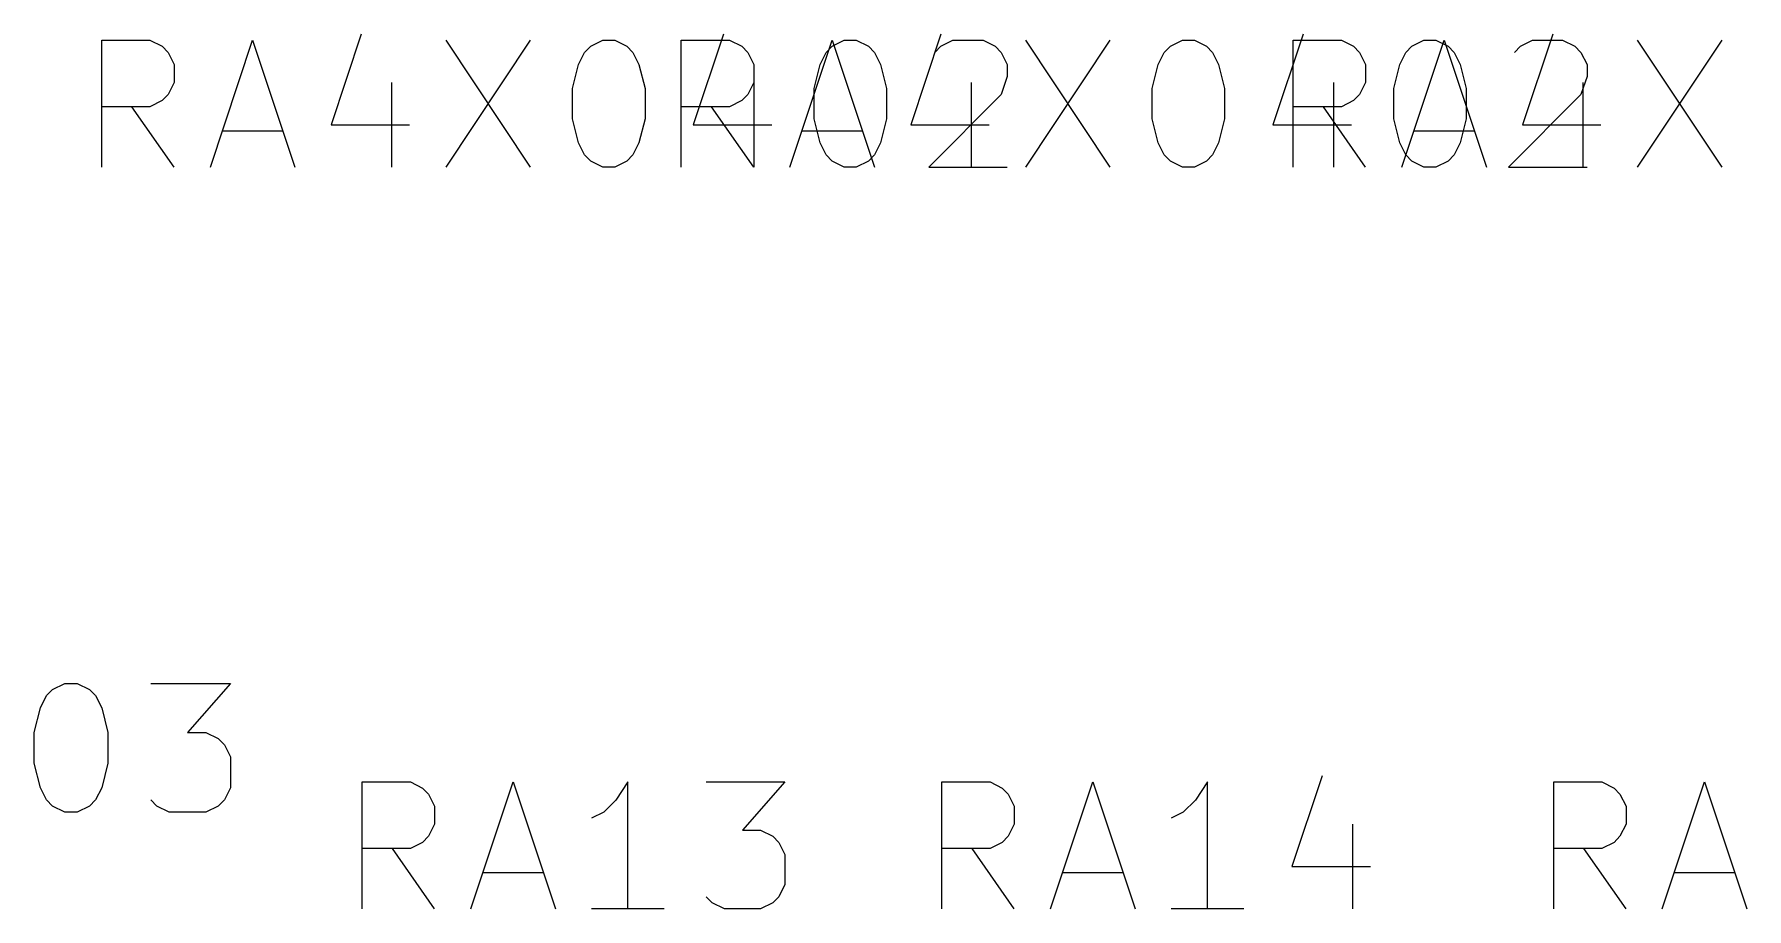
# Model space of a CAD drawing. Extents: x 51.7 to 137.6, y -122.1 to -55.4.
# Drawn here: x 94.27 to 101.02, y -79.33 to -75.88 of the extents above; entities that cross this region are included whole.
import ezdxf

# ---------------------------------------------------------------- set-up
doc = ezdxf.new("R2010")
doc.units = 0
doc.header["$MEASUREMENT"] = 0
doc.layers.add('BLACK', color=250, linetype='CONTINUOUS')

msp = doc.modelspace()

# ---------------------------------------------------------------- linework, layer by layer
at = {"layer": 'BLACK'}
for p, q in [((94.5362, -76.4014), (94.5362, -75.9014)), ((94.5362, -75.9014), (94.7267, -75.9014)), ((94.7267, -75.9014), (94.7743, -75.9252)), ((94.9648, -76.4014), (95.1314, -75.9014)), ((95.1314, -75.9014), (95.2981, -76.4014)), ((95.56, -75.8776), (95.441, -76.2347)), ((95.8933, -75.9014), (96.2267, -76.4014)), ((96.2267, -75.9014), (95.8933, -76.4014)), ((96.4648, -75.9252), (96.5124, -75.9014)), ((96.5124, -75.9014), (96.56, -75.9014)), ((96.56, -75.9014), (96.6076, -75.9252)), ((96.8222, -76.4014), (96.8222, -75.9014)), ((96.8222, -75.9014), (97.0127, -75.9014)), ((96.9886, -75.8776), (96.8695, -76.2347)), ((97.0127, -75.9014), (97.0603, -75.9252)), ((97.2508, -76.4014), (97.4174, -75.9014)), ((97.4171, -75.9252), (97.4648, -75.9014)), ((97.4174, -75.9014), (97.5841, -76.4014)), ((97.4648, -75.9014), (97.5124, -75.9014)), ((97.5124, -75.9014), (97.56, -75.9252)), ((97.846, -75.8776), (97.727, -76.2347)), ((97.8457, -75.9252), (97.8933, -75.9014)), ((97.8933, -75.9014), (98.0124, -75.9014)), ((98.0124, -75.9014), (98.06, -75.9252)), ((98.1793, -75.9014), (98.5127, -76.4014)), ((98.5127, -75.9014), (98.1793, -76.4014)), ((98.7508, -75.9252), (98.7984, -75.9014)), ((98.7984, -75.9014), (98.846, -75.9014)), ((98.846, -75.9014), (98.8936, -75.9252)), ((99.2746, -75.8776), (99.1555, -76.2347)), ((99.2352, -76.4014), (99.2352, -75.9014)), ((99.2352, -75.9014), (99.4257, -75.9014)), ((99.4257, -75.9014), (99.4733, -75.9252)), ((99.6638, -76.4014), (99.8304, -75.9014)), ((99.7031, -75.9252), (99.7508, -75.9014)), ((99.7508, -75.9014), (99.7984, -75.9014)), ((99.7984, -75.9014), (99.846, -75.9252)), ((99.8304, -75.9014), (99.9971, -76.4014)), ((100.132, -75.9252), (100.179, -75.9014)), ((100.259, -75.8776), (100.14, -76.2347)), ((100.179, -75.9014), (100.298, -75.9014)), ((100.298, -75.9014), (100.346, -75.9252)), ((100.592, -75.9014), (100.926, -76.4014)), ((100.926, -75.9014), (100.592, -76.4014)), ((94.7743, -75.9252), (94.7981, -75.949)), ((94.7981, -75.949), (94.8219, -75.9966)), ((96.4171, -75.9966), (96.441, -75.949)), ((96.441, -75.949), (96.4648, -75.9252)), ((96.6076, -75.9252), (96.6314, -75.949)), ((96.6314, -75.949), (96.6552, -75.9966)), ((97.0603, -75.9252), (97.0841, -75.949)), ((97.0841, -75.949), (97.1079, -75.9966)), ((97.3695, -75.9966), (97.3933, -75.949)), ((97.3933, -75.949), (97.4171, -75.9252)), ((97.56, -75.9252), (97.5838, -75.949)), ((97.5838, -75.949), (97.6076, -75.9966)), ((97.8219, -75.949), (97.8457, -75.9252)), ((98.06, -75.9252), (98.0838, -75.949)), ((98.0838, -75.949), (98.1076, -75.9966)), ((98.7031, -75.9966), (98.727, -75.949)), ((98.727, -75.949), (98.7508, -75.9252)), ((98.8936, -75.9252), (98.9174, -75.949)), ((98.9174, -75.949), (98.9412, -75.9966)), ((99.4733, -75.9252), (99.4971, -75.949)), ((99.4971, -75.949), (99.5209, -75.9966)), ((99.6555, -75.9966), (99.6793, -75.949)), ((99.6793, -75.949), (99.7031, -75.9252)), ((99.846, -75.9252), (99.8698, -75.949)), ((99.8698, -75.949), (99.8936, -75.9966)), ((100.108, -75.949), (100.132, -75.9252)), ((100.346, -75.9252), (100.37, -75.949)), ((100.37, -75.949), (100.394, -75.9966)), ((94.8219, -75.9966), (94.8219, -76.068)), ((96.3933, -76.0919), (96.4171, -75.9966)), ((96.6552, -75.9966), (96.679, -76.0919)), ((97.1079, -75.9966), (97.1079, -76.068)), ((97.3457, -76.0919), (97.3695, -75.9966)), ((97.6076, -75.9966), (97.6314, -76.0919)), ((98.1076, -76.0442), (98.0838, -76.1157)), ((98.1076, -75.9966), (98.1076, -76.0442)), ((98.6793, -76.0919), (98.7031, -75.9966)), ((98.9412, -75.9966), (98.965, -76.0919)), ((99.5209, -75.9966), (99.5209, -76.068)), ((99.6317, -76.0919), (99.6555, -75.9966)), ((99.8936, -75.9966), (99.9174, -76.0919)), ((100.394, -76.0442), (100.37, -76.1157)), ((100.394, -75.9966), (100.394, -76.0442)), ((94.8219, -76.068), (94.7981, -76.1157)), ((95.679, -76.068), (95.679, -76.4014)), ((96.3933, -76.2109), (96.3933, -76.0919)), ((96.679, -76.0919), (96.679, -76.2109)), ((97.1079, -76.068), (97.0841, -76.1157)), ((97.1076, -76.068), (97.1076, -76.4014)), ((97.3457, -76.2109), (97.3457, -76.0919)), ((97.6314, -76.0919), (97.6314, -76.2109)), ((97.965, -76.068), (97.965, -76.4014)), ((98.6793, -76.2109), (98.6793, -76.0919)), ((98.965, -76.0919), (98.965, -76.2109)), ((99.3936, -76.068), (99.3936, -76.4014)), ((99.5209, -76.068), (99.4971, -76.1157)), ((99.6317, -76.2109), (99.6317, -76.0919)), ((99.9174, -76.0919), (99.9174, -76.2109)), ((100.378, -76.068), (100.378, -76.4014)), ((94.7267, -76.1633), (94.5362, -76.1633)), ((94.8219, -76.4014), (94.6552, -76.1633)), ((94.7743, -76.1395), (94.7267, -76.1633)), ((94.7981, -76.1157), (94.7743, -76.1395)), ((97.0127, -76.1633), (96.8222, -76.1633)), ((97.1079, -76.4014), (96.9412, -76.1633)), ((97.0603, -76.1395), (97.0127, -76.1633)), ((97.0841, -76.1157), (97.0603, -76.1395)), ((98.0838, -76.1157), (97.7981, -76.4014)), ((99.4257, -76.1633), (99.2352, -76.1633)), ((99.5209, -76.4014), (99.3542, -76.1633)), ((99.4733, -76.1395), (99.4257, -76.1633)), ((99.4971, -76.1157), (99.4733, -76.1395)), ((100.37, -76.1157), (100.084, -76.4014)), ((95.441, -76.2347), (95.7505, -76.2347)), ((96.4171, -76.3061), (96.3933, -76.2109)), ((96.679, -76.2109), (96.6552, -76.3061)), ((96.8695, -76.2347), (97.179, -76.2347)), ((97.3695, -76.3061), (97.3457, -76.2109)), ((97.6314, -76.2109), (97.6076, -76.3061)), ((97.727, -76.2347), (98.0365, -76.2347)), ((98.7031, -76.3061), (98.6793, -76.2109)), ((98.965, -76.2109), (98.9412, -76.3061)), ((99.1555, -76.2347), (99.465, -76.2347)), ((99.6555, -76.3061), (99.6317, -76.2109)), ((99.9174, -76.2109), (99.8936, -76.3061)), ((100.14, -76.2347), (100.449, -76.2347)), ((95.0124, -76.2585), (95.2505, -76.2585)), ((96.441, -76.3538), (96.4171, -76.3061)), ((96.6552, -76.3061), (96.6314, -76.3538)), ((97.2984, -76.2585), (97.5365, -76.2585)), ((97.3933, -76.3538), (97.3695, -76.3061)), ((97.6076, -76.3061), (97.5838, -76.3538)), ((98.727, -76.3538), (98.7031, -76.3061)), ((98.9412, -76.3061), (98.9174, -76.3538)), ((99.6793, -76.3538), (99.6555, -76.3061)), ((99.7114, -76.2585), (99.9495, -76.2585)), ((99.8936, -76.3061), (99.8698, -76.3538)), ((96.4648, -76.3776), (96.441, -76.3538)), ((96.5124, -76.4014), (96.4648, -76.3776)), ((96.6076, -76.3776), (96.56, -76.4014)), ((96.6314, -76.3538), (96.6076, -76.3776)), ((97.4171, -76.3776), (97.3933, -76.3538)), ((97.4648, -76.4014), (97.4171, -76.3776)), ((97.56, -76.3776), (97.5124, -76.4014)), ((97.5838, -76.3538), (97.56, -76.3776)), ((98.7508, -76.3776), (98.727, -76.3538)), ((98.7984, -76.4014), (98.7508, -76.3776)), ((98.8936, -76.3776), (98.846, -76.4014)), ((98.9174, -76.3538), (98.8936, -76.3776)), ((99.7031, -76.3776), (99.6793, -76.3538)), ((99.7508, -76.4014), (99.7031, -76.3776)), ((99.846, -76.3776), (99.7984, -76.4014)), ((99.8698, -76.3538), (99.846, -76.3776)), ((96.56, -76.4014), (96.5124, -76.4014)), ((97.5124, -76.4014), (97.4648, -76.4014)), ((97.7981, -76.4014), (98.1076, -76.4014)), ((98.846, -76.4014), (98.7984, -76.4014)), ((99.7984, -76.4014), (99.7508, -76.4014)), ((100.084, -76.4014), (100.394, -76.4014)), ((94.3187, -78.486), (94.3429, -78.4618)), ((94.3429, -78.4618), (94.3912, -78.4376)), ((94.3912, -78.4376), (94.4396, -78.4376)), ((94.4396, -78.4376), (94.488, -78.4618)), ((94.488, -78.4618), (94.5122, -78.486)), ((94.7299, -78.4376), (95.0444, -78.4376)), ((95.0444, -78.4376), (94.875, -78.6311)), ((94.2703, -78.6311), (94.2945, -78.5344)), ((94.2945, -78.5344), (94.3187, -78.486)), ((94.5122, -78.486), (94.5364, -78.5344)), ((94.5364, -78.5344), (94.5606, -78.6311)), ((94.2703, -78.7521), (94.2703, -78.6311)), ((94.5606, -78.6311), (94.5606, -78.7521)), ((94.875, -78.6311), (94.9476, -78.6311)), ((94.9476, -78.6311), (94.996, -78.6553)), ((94.996, -78.6553), (95.0202, -78.6795)), ((95.0202, -78.6795), (95.0444, -78.7279)), ((95.0444, -78.7279), (95.0444, -78.8489)), ((94.2945, -78.8489), (94.2703, -78.7521)), ((94.5606, -78.7521), (94.5364, -78.8489)), ((99.3496, -78.8026), (99.2305, -79.1597)), ((94.3187, -78.8972), (94.2945, -78.8489)), ((94.5364, -78.8489), (94.5122, -78.8972)), ((95.0444, -78.8489), (95.0202, -78.8972)), ((95.5636, -79.3264), (95.5636, -78.8264)), ((95.5636, -78.8264), (95.754, -78.8264)), ((95.754, -78.8264), (95.8017, -78.8502)), ((95.8017, -78.8502), (95.8255, -78.874)), ((95.8255, -78.874), (95.8493, -78.9216)), ((95.9921, -79.3264), (96.1588, -78.8264)), ((96.1588, -78.8264), (96.3255, -79.3264)), ((96.6112, -78.8264), (96.5636, -78.8978)), ((96.6112, -79.3264), (96.6112, -78.8264)), ((96.9207, -78.8264), (97.2302, -78.8264)), ((97.2302, -78.8264), (97.0636, -79.0169)), ((97.8496, -79.3264), (97.8496, -78.8264)), ((97.8496, -78.8264), (98.04, -78.8264)), ((98.04, -78.8264), (98.0877, -78.8502)), ((98.0877, -78.8502), (98.1115, -78.874)), ((98.1115, -78.874), (98.1353, -78.9216)), ((98.2781, -79.3264), (98.4448, -78.8264)), ((98.4448, -78.8264), (98.6115, -79.3264)), ((98.8972, -78.8264), (98.8496, -78.8978)), ((98.8972, -79.3264), (98.8972, -78.8264)), ((100.263, -79.3264), (100.263, -78.8264)), ((100.263, -78.8264), (100.453, -78.8264)), ((100.453, -78.8264), (100.501, -78.8502)), ((100.501, -78.8502), (100.524, -78.874)), ((100.524, -78.874), (100.548, -78.9216)), ((100.691, -79.3264), (100.858, -78.8264)), ((100.858, -78.8264), (101.024, -79.3264)), ((94.3429, -78.9214), (94.3187, -78.8972)), ((94.3912, -78.9456), (94.3429, -78.9214)), ((94.4396, -78.9456), (94.3912, -78.9456)), ((94.488, -78.9214), (94.4396, -78.9456)), ((94.5122, -78.8972), (94.488, -78.9214)), ((94.7541, -78.9214), (94.7299, -78.8972)), ((94.8025, -78.9456), (94.7541, -78.9214)), ((94.9476, -78.9456), (94.8025, -78.9456)), ((94.996, -78.9214), (94.9476, -78.9456)), ((95.0202, -78.8972), (94.996, -78.9214)), ((95.8493, -78.9216), (95.8493, -78.993)), ((96.516, -78.9454), (96.4683, -78.9692)), ((96.5636, -78.8978), (96.516, -78.9454)), ((98.1353, -78.9216), (98.1353, -78.993)), ((98.802, -78.9454), (98.7543, -78.9692)), ((98.8496, -78.8978), (98.802, -78.9454)), ((100.548, -78.9216), (100.548, -78.993)), ((95.8493, -78.993), (95.8255, -79.0407)), ((97.0636, -79.0169), (97.135, -79.0169)), ((97.135, -79.0169), (97.1826, -79.0407)), ((98.1353, -78.993), (98.1115, -79.0407)), ((99.4686, -78.993), (99.4686, -79.3264)), ((100.548, -78.993), (100.524, -79.0407)), ((95.8017, -79.0645), (95.754, -79.0883)), ((95.8255, -79.0407), (95.8017, -79.0645)), ((97.1826, -79.0407), (97.2064, -79.0645)), ((97.2064, -79.0645), (97.2302, -79.1121)), ((98.0877, -79.0645), (98.04, -79.0883)), ((98.1115, -79.0407), (98.0877, -79.0645)), ((100.501, -79.0645), (100.453, -79.0883)), ((100.524, -79.0407), (100.501, -79.0645)), ((95.754, -79.0883), (95.5636, -79.0883)), ((95.8493, -79.3264), (95.6826, -79.0883)), ((97.2302, -79.1121), (97.2302, -79.2311)), ((98.04, -79.0883), (97.8496, -79.0883)), ((98.1353, -79.3264), (97.9686, -79.0883)), ((100.453, -79.0883), (100.263, -79.0883)), ((100.548, -79.3264), (100.382, -79.0883)), ((96.0398, -79.1835), (96.2779, -79.1835)), ((98.3258, -79.1835), (98.5639, -79.1835)), ((99.2305, -79.1597), (99.54, -79.1597)), ((100.739, -79.1835), (100.977, -79.1835)), ((96.9445, -79.3026), (96.9207, -79.2788)), ((97.2064, -79.2788), (97.1826, -79.3026)), ((97.2302, -79.2311), (97.2064, -79.2788)), ((96.754, -79.3264), (96.4683, -79.3264)), ((96.9921, -79.3264), (96.9445, -79.3026)), ((97.135, -79.3264), (96.9921, -79.3264)), ((97.1826, -79.3026), (97.135, -79.3264)), ((99.04, -79.3264), (98.7543, -79.3264))]:
    msp.add_line(p, q, dxfattribs=at)

doc.saveas('drawing.dxf')
